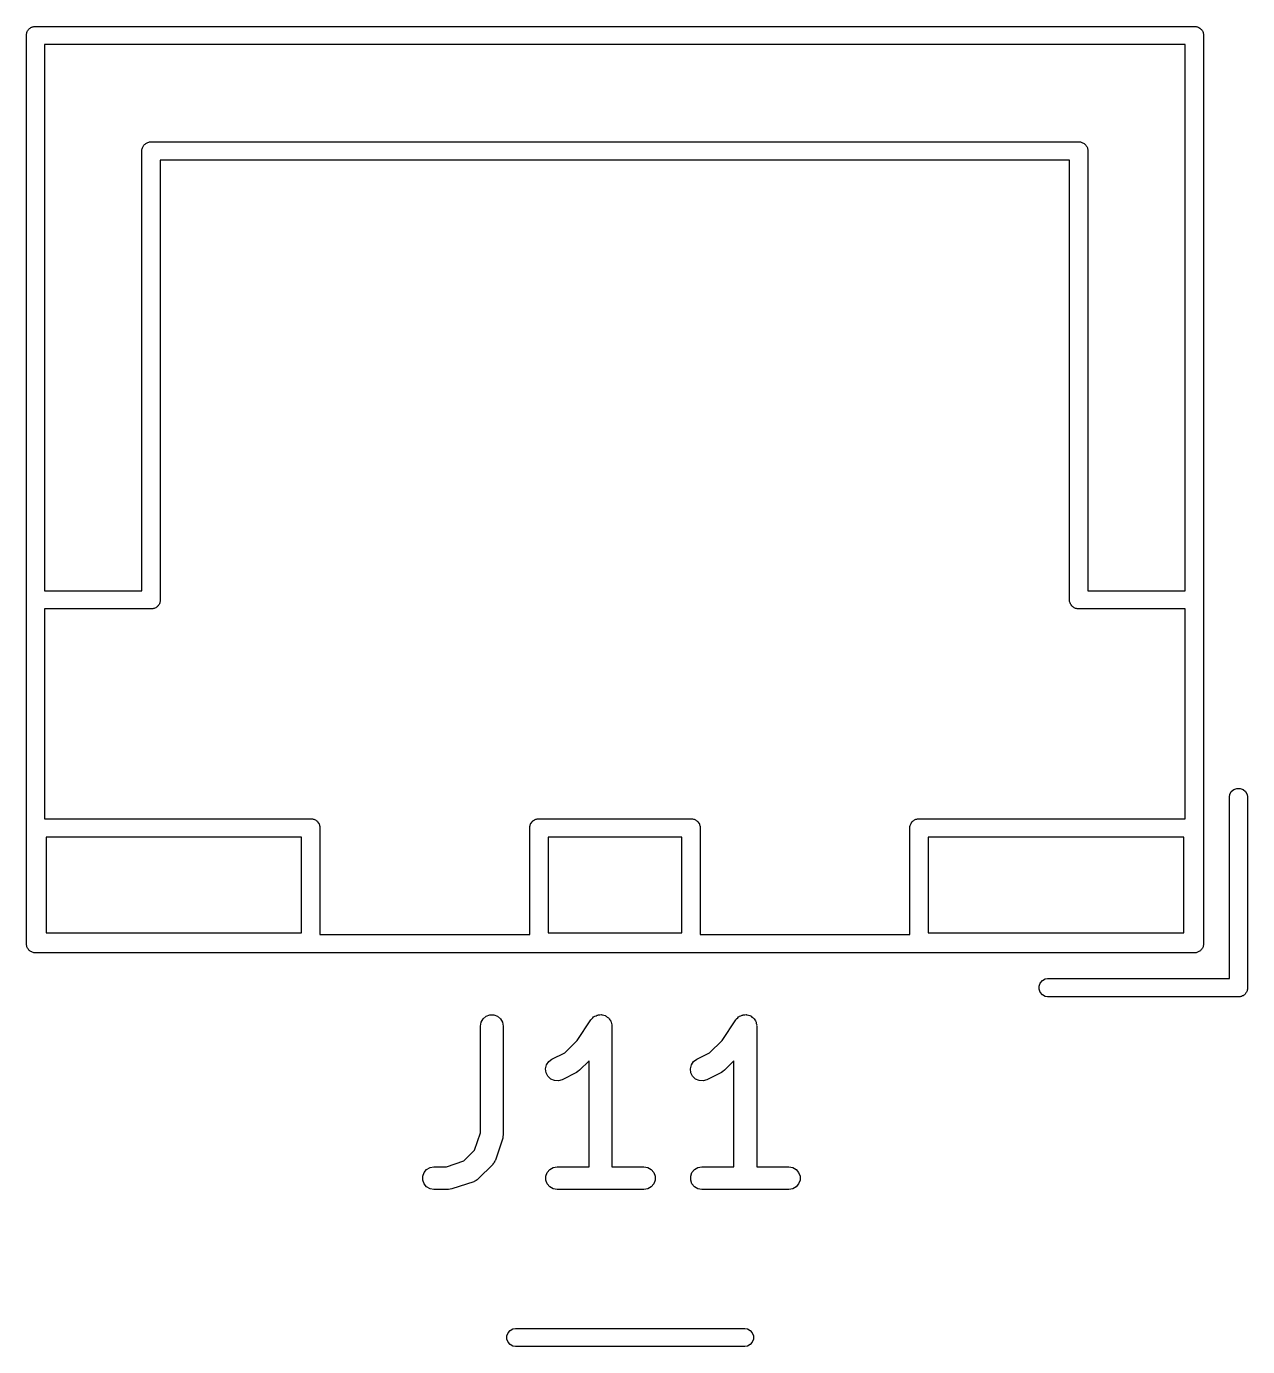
# Model space of a CAD drawing. Extents: x 100.8 to 195, y -113.5 to -35.1.
# Drawn here: x 167.18 to 175.21, y -89.71 to -81.03 of the extents above; entities that cross this region are included whole.
import ezdxf

# ---------------------------------------------------------------- set-up
doc = ezdxf.new("R2010")
doc.units = 0
doc.header["$MEASUREMENT"] = 0
doc.layers.add('BLACK', color=7, linetype='CONTINUOUS')

msp = doc.modelspace()

# ---------------------------------------------------------------- linework, layer by layer
at = {"layer": 'BLACK', "linetype": 'CONTINUOUS'}
for p, q in [((167.182, -81.0744), (167.183, -81.0692)), ((167.183, -81.0692), (167.185, -81.0645)), ((167.185, -81.0645), (167.187, -81.0595)), ((167.187, -81.0595), (167.191, -81.0555)), ((167.191, -81.0555), (167.193, -81.0508)), ((167.193, -81.0508), (167.197, -81.0474)), ((167.197, -81.0474), (167.201, -81.0433)), ((167.201, -81.0433), (167.205, -81.0407)), ((167.205, -81.0407), (167.21, -81.0372)), ((167.21, -81.0372), (167.215, -81.0354)), ((167.215, -81.0354), (167.219, -81.0327)), ((167.219, -81.0327), (167.224, -81.0318)), ((167.224, -81.0318), (167.229, -81.03)), ((167.229, -81.03), (167.235, -81.03)), ((167.235, -81.03), (167.235, -81.03)), ((167.235, -81.03), (174.865, -81.03)), ((174.865, -81.03), (174.871, -81.03)), ((174.865, -81.03), (174.865, -81.03)), ((174.871, -81.03), (174.876, -81.0318)), ((174.876, -81.0318), (174.881, -81.0327)), ((174.881, -81.0327), (174.885, -81.0354)), ((174.885, -81.0354), (174.89, -81.0372)), ((174.89, -81.0372), (174.895, -81.0407)), ((174.895, -81.0407), (174.899, -81.0433)), ((174.899, -81.0433), (174.903, -81.0474)), ((174.903, -81.0474), (174.907, -81.0508)), ((174.907, -81.0508), (174.909, -81.0555)), ((174.909, -81.0555), (174.913, -81.0595)), ((174.913, -81.0595), (174.915, -81.0645)), ((174.915, -81.0645), (174.917, -81.0692)), ((174.917, -81.0692), (174.918, -81.0744)), ((167.18, -81.0794), (167.182, -81.0744)), ((167.18, -81.0847), (167.18, -81.0794)), ((167.18, -81.0848), (167.18, -81.0847)), ((167.18, -87.0494), (167.18, -81.0848)), ((174.8, -81.15), (167.3, -81.15)), ((167.3, -81.15), (167.3, -84.74)), ((174.8, -84.74), (174.8, -81.15)), ((174.918, -81.0744), (174.92, -81.0794)), ((174.92, -81.0794), (174.92, -81.0847)), ((174.92, -81.0847), (174.92, -81.0848)), ((174.92, -81.0848), (174.92, -87.0652)), ((167.94, -81.8394), (167.942, -81.8344)), ((167.94, -81.8448), (167.94, -81.8394)), ((167.94, -84.74), (167.94, -81.8448)), ((167.942, -81.8344), (167.943, -81.8292)), ((167.943, -81.8292), (167.945, -81.8246)), ((167.945, -81.8246), (167.947, -81.8195)), ((167.947, -81.8195), (167.951, -81.8154)), ((167.951, -81.8154), (167.953, -81.8108)), ((167.953, -81.8108), (167.957, -81.8074)), ((167.957, -81.8074), (167.961, -81.8033)), ((167.961, -81.8033), (167.965, -81.8007)), ((167.965, -81.8007), (167.97, -81.7972)), ((167.97, -81.7972), (167.975, -81.7954)), ((167.975, -81.7954), (167.979, -81.7927)), ((167.979, -81.7927), (167.984, -81.7918)), ((167.984, -81.7918), (167.989, -81.79)), ((167.989, -81.79), (167.995, -81.79)), ((167.995, -81.79), (167.995, -81.79)), ((167.995, -81.79), (174.105, -81.79)), ((174.105, -81.79), (174.111, -81.79)), ((174.105, -81.79), (174.105, -81.79)), ((174.111, -81.79), (174.116, -81.7918)), ((174.116, -81.7918), (174.121, -81.7927)), ((174.121, -81.7927), (174.125, -81.7954)), ((174.125, -81.7954), (174.13, -81.7972)), ((174.13, -81.7972), (174.135, -81.8007)), ((174.135, -81.8007), (174.139, -81.8033)), ((174.139, -81.8033), (174.143, -81.8074)), ((174.143, -81.8074), (174.147, -81.8108)), ((174.147, -81.8108), (174.149, -81.8155)), ((174.149, -81.8155), (174.153, -81.8195)), ((174.153, -81.8195), (174.155, -81.8245)), ((174.155, -81.8245), (174.157, -81.8292)), ((174.157, -81.8292), (174.158, -81.8344)), ((174.158, -81.8344), (174.16, -81.8394)), ((174.16, -81.8394), (174.16, -81.8447)), ((174.16, -81.8447), (174.16, -81.8448)), ((174.16, -81.8448), (174.16, -84.74)), ((174.04, -81.91), (168.06, -81.91)), ((168.06, -81.91), (168.06, -84.8052)), ((174.04, -84.8052), (174.04, -81.91)), ((167.3, -84.74), (167.94, -84.74)), ((174.16, -84.74), (174.8, -84.74)), ((168.005, -84.86), (167.3, -84.86)), ((167.3, -84.86), (167.3, -86.24)), ((168.011, -84.86), (168.005, -84.86)), ((168.005, -84.86), (168.005, -84.86)), ((168.016, -84.8582), (168.011, -84.86)), ((168.021, -84.8573), (168.016, -84.8582)), ((168.025, -84.8546), (168.021, -84.8573)), ((168.03, -84.8528), (168.025, -84.8546)), ((168.035, -84.8493), (168.03, -84.8528)), ((168.039, -84.8467), (168.035, -84.8493)), ((168.043, -84.8426), (168.039, -84.8467)), ((168.047, -84.8392), (168.043, -84.8426)), ((168.049, -84.8345), (168.047, -84.8392)), ((168.053, -84.8305), (168.049, -84.8345)), ((168.055, -84.8255), (168.053, -84.8305)), ((168.057, -84.8208), (168.055, -84.8255)), ((168.058, -84.8156), (168.057, -84.8208)), ((168.06, -84.8106), (168.058, -84.8156)), ((168.06, -84.8052), (168.06, -84.8053)), ((168.06, -84.8053), (168.06, -84.8106)), ((174.04, -84.8053), (174.04, -84.8052)), ((174.04, -84.8106), (174.04, -84.8053)), ((174.042, -84.8156), (174.04, -84.8106)), ((174.043, -84.8208), (174.042, -84.8156)), ((174.045, -84.8255), (174.043, -84.8208)), ((174.047, -84.8305), (174.045, -84.8255)), ((174.051, -84.8345), (174.047, -84.8305)), ((174.053, -84.8392), (174.051, -84.8345)), ((174.057, -84.8426), (174.053, -84.8392)), ((174.061, -84.8467), (174.057, -84.8426)), ((174.065, -84.8493), (174.061, -84.8467)), ((174.07, -84.8528), (174.065, -84.8493)), ((174.075, -84.8546), (174.07, -84.8528)), ((174.079, -84.8573), (174.075, -84.8546)), ((174.084, -84.8582), (174.079, -84.8573)), ((174.089, -84.86), (174.084, -84.8582)), ((174.095, -84.86), (174.089, -84.86)), ((174.8, -84.86), (174.095, -84.86)), ((174.095, -84.86), (174.095, -84.86)), ((174.8, -86.24), (174.8, -84.86)), ((175.09, -86.0948), (175.093, -86.0792)), ((175.09, -87.29), (175.09, -86.0948)), ((175.093, -86.0792), (175.103, -86.0608)), ((175.103, -86.0608), (175.12, -86.0472)), ((175.12, -86.0472), (175.139, -86.04)), ((175.139, -86.04), (175.161, -86.04)), ((175.161, -86.04), (175.18, -86.0472)), ((175.18, -86.0472), (175.197, -86.0608)), ((175.197, -86.0608), (175.207, -86.0792)), ((175.207, -86.0792), (175.21, -86.0948)), ((175.21, -86.0948), (175.21, -87.3552)), ((167.3, -86.24), (169.055, -86.24)), ((169.055, -86.24), (169.055, -86.24)), ((169.055, -86.24), (169.061, -86.24)), ((169.061, -86.24), (169.066, -86.2418)), ((169.066, -86.2418), (169.071, -86.2427)), ((169.071, -86.2427), (169.075, -86.2454)), ((169.075, -86.2454), (169.08, -86.2472)), ((169.08, -86.2472), (169.085, -86.2507)), ((169.085, -86.2507), (169.089, -86.2533)), ((169.089, -86.2533), (169.093, -86.2574)), ((169.093, -86.2574), (169.097, -86.2608)), ((169.097, -86.2608), (169.099, -86.2655)), ((169.099, -86.2655), (169.103, -86.2695)), ((169.103, -86.2695), (169.105, -86.2745)), ((169.105, -86.2745), (169.107, -86.2792)), ((170.493, -86.2792), (170.495, -86.2745)), ((170.495, -86.2745), (170.497, -86.2695)), ((170.497, -86.2695), (170.501, -86.2655)), ((170.501, -86.2655), (170.503, -86.2608)), ((170.503, -86.2608), (170.507, -86.2574)), ((170.507, -86.2574), (170.511, -86.2533)), ((170.511, -86.2533), (170.515, -86.2507)), ((170.515, -86.2507), (170.52, -86.2472)), ((170.52, -86.2472), (170.525, -86.2454)), ((170.525, -86.2454), (170.529, -86.2427)), ((170.529, -86.2427), (170.534, -86.2418)), ((170.534, -86.2418), (170.539, -86.24)), ((170.539, -86.24), (170.545, -86.24)), ((170.545, -86.24), (170.545, -86.24)), ((170.545, -86.24), (171.555, -86.24)), ((171.555, -86.24), (171.555, -86.24)), ((171.555, -86.24), (171.561, -86.24)), ((171.561, -86.24), (171.566, -86.2418)), ((171.566, -86.2418), (171.571, -86.2427)), ((171.571, -86.2427), (171.575, -86.2454)), ((171.575, -86.2454), (171.58, -86.2472)), ((171.58, -86.2472), (171.585, -86.2507)), ((171.585, -86.2507), (171.589, -86.2533)), ((171.589, -86.2533), (171.593, -86.2574)), ((171.593, -86.2574), (171.597, -86.2608)), ((171.597, -86.2608), (171.599, -86.2655)), ((171.599, -86.2655), (171.603, -86.2695)), ((171.603, -86.2695), (171.605, -86.2745)), ((171.605, -86.2745), (171.607, -86.2792)), ((172.993, -86.2792), (172.995, -86.2745)), ((172.995, -86.2745), (172.997, -86.2695)), ((172.997, -86.2695), (173.001, -86.2655)), ((173.001, -86.2655), (173.003, -86.2608)), ((173.003, -86.2608), (173.007, -86.2574)), ((173.007, -86.2574), (173.011, -86.2533)), ((173.011, -86.2533), (173.015, -86.2507)), ((173.015, -86.2507), (173.02, -86.2472)), ((173.02, -86.2472), (173.025, -86.2454)), ((173.025, -86.2454), (173.029, -86.2427)), ((173.029, -86.2427), (173.034, -86.2418)), ((173.034, -86.2418), (173.039, -86.24)), ((173.039, -86.24), (173.045, -86.24)), ((173.045, -86.24), (173.045, -86.24)), ((173.045, -86.24), (174.8, -86.24)), ((167.31, -86.36), (167.31, -86.99)), ((168.99, -86.36), (167.31, -86.36)), ((168.99, -86.99), (168.99, -86.36)), ((169.107, -86.2792), (169.108, -86.2844)), ((169.108, -86.2844), (169.11, -86.2894)), ((169.11, -86.2894), (169.11, -86.2947)), ((169.11, -86.2947), (169.11, -86.2948)), ((169.11, -86.2948), (169.11, -87)), ((170.49, -86.2894), (170.492, -86.2844)), ((170.49, -86.2947), (170.49, -86.2894)), ((170.49, -86.2948), (170.49, -86.2947)), ((170.49, -87), (170.49, -86.2948)), ((170.492, -86.2844), (170.493, -86.2792)), ((170.61, -86.36), (170.61, -86.99)), ((171.49, -86.36), (170.61, -86.36)), ((171.49, -86.99), (171.49, -86.36)), ((171.607, -86.2792), (171.608, -86.2844)), ((171.608, -86.2844), (171.61, -86.2894)), ((171.61, -86.2894), (171.61, -86.2947)), ((171.61, -86.2947), (171.61, -86.2948)), ((171.61, -86.2948), (171.61, -87)), ((172.99, -86.2894), (172.992, -86.2844)), ((172.99, -86.2947), (172.99, -86.2894)), ((172.99, -86.2948), (172.99, -86.2947)), ((172.99, -87), (172.99, -86.2948)), ((172.992, -86.2844), (172.993, -86.2792)), ((173.11, -86.36), (173.11, -86.99)), ((174.79, -86.36), (173.11, -86.36)), ((174.79, -86.99), (174.79, -86.36)), ((167.18, -87.0706), (167.18, -87.0494)), ((167.31, -86.99), (168.99, -86.99)), ((169.11, -87), (170.49, -87)), ((170.61, -86.99), (171.49, -86.99)), ((171.61, -87), (172.99, -87)), ((173.11, -86.99), (174.79, -86.99)), ((167.182, -87.0756), (167.18, -87.0706)), ((167.183, -87.0808), (167.182, -87.0756)), ((167.185, -87.0854), (167.183, -87.0808)), ((167.187, -87.0905), (167.185, -87.0854)), ((167.191, -87.0945), (167.187, -87.0905)), ((167.193, -87.0992), (167.191, -87.0945)), ((167.197, -87.1026), (167.193, -87.0992)), ((167.201, -87.1067), (167.197, -87.1026)), ((167.205, -87.1093), (167.201, -87.1067)), ((167.21, -87.1128), (167.205, -87.1093)), ((167.215, -87.1146), (167.21, -87.1128)), ((167.219, -87.1173), (167.215, -87.1146)), ((167.224, -87.1182), (167.219, -87.1173)), ((167.229, -87.12), (167.224, -87.1182)), ((167.235, -87.12), (167.229, -87.12)), ((174.865, -87.12), (167.235, -87.12)), ((167.235, -87.12), (167.235, -87.12)), ((174.871, -87.12), (174.865, -87.12)), ((174.865, -87.12), (174.865, -87.12)), ((174.876, -87.1182), (174.871, -87.12)), ((174.881, -87.1173), (174.876, -87.1182)), ((174.885, -87.1146), (174.881, -87.1173)), ((174.89, -87.1128), (174.885, -87.1146)), ((174.895, -87.1093), (174.89, -87.1128)), ((174.899, -87.1067), (174.895, -87.1093)), ((174.903, -87.1026), (174.899, -87.1067)), ((174.907, -87.0992), (174.903, -87.1026)), ((174.909, -87.0945), (174.907, -87.0992)), ((174.913, -87.0905), (174.909, -87.0945)), ((174.915, -87.0855), (174.913, -87.0905)), ((174.917, -87.0808), (174.915, -87.0855)), ((174.918, -87.0756), (174.917, -87.0808)), ((174.92, -87.0706), (174.918, -87.0756)), ((174.92, -87.0652), (174.92, -87.0653)), ((174.92, -87.0653), (174.92, -87.0706)), ((173.84, -87.3394), (173.847, -87.3195)), ((173.847, -87.3195), (173.861, -87.3033)), ((173.861, -87.3033), (173.879, -87.2927)), ((173.879, -87.2927), (173.895, -87.29)), ((173.895, -87.29), (175.09, -87.29)), ((173.84, -87.3606), (173.84, -87.3394)), ((173.847, -87.3805), (173.84, -87.3606)), ((173.861, -87.3967), (173.847, -87.3805)), ((173.879, -87.4073), (173.861, -87.3967)), ((173.895, -87.41), (173.879, -87.4073)), ((175.171, -87.4073), (175.166, -87.4082)), ((175.175, -87.4046), (175.171, -87.4073)), ((175.18, -87.4028), (175.175, -87.4046)), ((175.185, -87.3993), (175.18, -87.4028)), ((175.189, -87.3967), (175.185, -87.3993)), ((175.193, -87.3926), (175.189, -87.3967)), ((175.197, -87.3892), (175.193, -87.3926)), ((175.199, -87.3845), (175.197, -87.3892)), ((175.203, -87.3805), (175.199, -87.3845)), ((175.205, -87.3755), (175.203, -87.3805)), ((175.207, -87.3708), (175.205, -87.3755)), ((175.208, -87.3656), (175.207, -87.3708)), ((175.21, -87.3606), (175.208, -87.3656)), ((175.21, -87.3552), (175.21, -87.3553)), ((175.21, -87.3553), (175.21, -87.3606)), ((175.155, -87.41), (173.895, -87.41)), ((175.161, -87.41), (175.155, -87.41)), ((175.155, -87.41), (175.155, -87.41)), ((175.166, -87.4082), (175.161, -87.41)), ((170.165, -87.6024), (170.17, -87.5767)), ((170.17, -87.5767), (170.183, -87.5542)), ((170.183, -87.5542), (170.203, -87.5374)), ((170.203, -87.5374), (170.227, -87.5285)), ((170.227, -87.5285), (170.254, -87.5285)), ((170.254, -87.5285), (170.278, -87.5374)), ((170.278, -87.5374), (170.298, -87.5542)), ((170.298, -87.5542), (170.311, -87.5767)), ((170.311, -87.5767), (170.315, -87.6024)), ((170.801, -87.6975), (170.892, -87.5608)), ((170.892, -87.5608), (170.895, -87.5578)), ((170.895, -87.5578), (170.897, -87.5542)), ((170.897, -87.5542), (170.904, -87.5484)), ((170.904, -87.5484), (170.91, -87.5419)), ((170.91, -87.5419), (170.914, -87.5401)), ((170.914, -87.5401), (170.917, -87.5374)), ((170.917, -87.5374), (170.926, -87.5344)), ((170.926, -87.5344), (170.934, -87.5304)), ((170.934, -87.5304), (170.938, -87.5299)), ((170.938, -87.5299), (170.942, -87.5285)), ((170.942, -87.5285), (170.951, -87.5285)), ((170.951, -87.5285), (170.96, -87.5275)), ((170.96, -87.5275), (170.964, -87.5285)), ((170.964, -87.5285), (170.968, -87.5285)), ((170.968, -87.5285), (170.976, -87.5316)), ((170.976, -87.5316), (170.985, -87.5337)), ((170.985, -87.5337), (170.988, -87.536)), ((170.988, -87.536), (170.992, -87.5374)), ((170.992, -87.5374), (170.999, -87.5432)), ((170.999, -87.5432), (171.007, -87.5481)), ((171.007, -87.5481), (171.009, -87.5515)), ((171.009, -87.5515), (171.012, -87.5542)), ((171.012, -87.5542), (171.017, -87.5619)), ((171.017, -87.5619), (171.022, -87.5691)), ((171.022, -87.5691), (171.023, -87.5731)), ((171.023, -87.5731), (171.025, -87.5767)), ((171.025, -87.5767), (171.027, -87.5855)), ((171.754, -87.6975), (171.845, -87.5608)), ((171.845, -87.5608), (171.848, -87.5578)), ((171.848, -87.5578), (171.85, -87.5542)), ((171.85, -87.5542), (171.857, -87.5484)), ((171.857, -87.5484), (171.863, -87.5419)), ((171.863, -87.5419), (171.866, -87.5401)), ((171.866, -87.5401), (171.87, -87.5374)), ((171.87, -87.5374), (171.878, -87.5344)), ((171.878, -87.5344), (171.886, -87.5304)), ((171.886, -87.5304), (171.89, -87.5299)), ((171.89, -87.5299), (171.894, -87.5285)), ((171.894, -87.5285), (171.903, -87.5285)), ((171.903, -87.5285), (171.912, -87.5275)), ((171.912, -87.5275), (171.916, -87.5285)), ((171.916, -87.5285), (171.92, -87.5285)), ((171.92, -87.5285), (171.929, -87.5316)), ((171.929, -87.5316), (171.937, -87.5337)), ((171.937, -87.5337), (171.941, -87.536)), ((171.941, -87.536), (171.945, -87.5374)), ((171.945, -87.5374), (171.951, -87.5432)), ((171.951, -87.5432), (171.959, -87.5481)), ((171.959, -87.5481), (171.961, -87.5515)), ((171.961, -87.5515), (171.965, -87.5542)), ((171.965, -87.5542), (171.969, -87.5619)), ((171.969, -87.5619), (171.974, -87.5691)), ((171.974, -87.5691), (171.976, -87.5731)), ((171.976, -87.5731), (171.978, -87.5767)), ((171.978, -87.5767), (171.979, -87.5855)), ((170.165, -88.3045), (170.165, -87.6024)), ((170.315, -87.6024), (170.315, -88.3167)), ((171.027, -87.5855), (171.029, -87.5941)), ((171.029, -87.5941), (171.029, -87.5983)), ((171.029, -87.5983), (171.03, -87.6024)), ((171.03, -87.6024), (171.03, -88.5274)), ((171.979, -87.5855), (171.982, -87.5941)), ((171.982, -87.5941), (171.981, -87.5983)), ((171.981, -87.5983), (171.982, -87.6024)), ((171.982, -87.6024), (171.982, -88.5274)), ((170.72, -87.7788), (170.801, -87.6975)), ((171.672, -87.7788), (171.754, -87.6975)), ((170.6, -87.8583), (170.615, -87.8365)), ((170.615, -87.8365), (170.636, -87.821)), ((170.636, -87.821), (170.72, -87.7788)), ((170.88, -87.8311), (170.817, -87.8935)), ((170.88, -88.5274), (170.88, -87.8311)), ((171.553, -87.8583), (171.567, -87.8365)), ((171.567, -87.8365), (171.588, -87.821)), ((171.588, -87.821), (171.672, -87.7788)), ((171.832, -87.8311), (171.77, -87.8935)), ((171.832, -88.5274), (171.832, -87.8311)), ((170.594, -87.8836), (170.6, -87.8583)), ((170.597, -87.9095), (170.594, -87.8836)), ((170.609, -87.9328), (170.597, -87.9095)), ((170.798, -87.9076), (170.703, -87.9552)), ((170.807, -87.9004), (170.798, -87.9076)), ((170.817, -87.8935), (170.807, -87.9004)), ((171.547, -87.8836), (171.553, -87.8583)), ((171.55, -87.9095), (171.547, -87.8836)), ((171.561, -87.9328), (171.55, -87.9095)), ((171.75, -87.9076), (171.655, -87.9552)), ((171.76, -87.9004), (171.75, -87.9076)), ((171.77, -87.8935), (171.76, -87.9004)), ((170.628, -87.9507), (170.609, -87.9328)), ((170.652, -87.961), (170.628, -87.9507)), ((170.678, -87.9626), (170.652, -87.961)), ((170.703, -87.9552), (170.678, -87.9626)), ((171.58, -87.9507), (171.561, -87.9328)), ((171.604, -87.961), (171.58, -87.9507)), ((171.63, -87.9626), (171.604, -87.961)), ((171.655, -87.9552), (171.63, -87.9626)), ((170.127, -88.419), (170.165, -88.3045)), ((170.312, -88.3404), (170.264, -88.4832)), ((170.313, -88.3285), (170.312, -88.3404)), ((170.315, -88.3167), (170.313, -88.3285)), ((170.057, -88.4892), (170.127, -88.419)), ((169.811, -88.5449), (169.834, -88.5319)), ((169.834, -88.5319), (169.86, -88.5274)), ((169.86, -88.5274), (169.943, -88.5274)), ((169.943, -88.5274), (170.057, -88.4892)), ((170.246, -88.5126), (170.151, -88.6078)), ((170.248, -88.509), (170.246, -88.5126)), ((170.252, -88.5061), (170.248, -88.509)), ((170.256, -88.4984), (170.252, -88.5061)), ((170.261, -88.4912), (170.256, -88.4984)), ((170.262, -88.487), (170.261, -88.4912)), ((170.264, -88.4832), (170.262, -88.487)), ((170.621, -88.5449), (170.643, -88.5319)), ((170.643, -88.5319), (170.669, -88.5274)), ((170.669, -88.5274), (170.88, -88.5274)), ((171.03, -88.5274), (171.24, -88.5274)), ((171.24, -88.5274), (171.266, -88.5319)), ((171.266, -88.5319), (171.289, -88.5449)), ((171.573, -88.5449), (171.596, -88.5319)), ((171.596, -88.5319), (171.621, -88.5274)), ((171.621, -88.5274), (171.832, -88.5274)), ((171.982, -88.5274), (172.193, -88.5274)), ((172.193, -88.5274), (172.219, -88.5319)), ((172.219, -88.5319), (172.241, -88.5449)), ((169.786, -88.5894), (169.795, -88.5649)), ((169.786, -88.6154), (169.786, -88.5894)), ((169.795, -88.6399), (169.786, -88.6154)), ((169.795, -88.5649), (169.811, -88.5449)), ((170.129, -88.6227), (170.125, -88.6239)), ((170.137, -88.6177), (170.129, -88.6227)), ((170.144, -88.6135), (170.137, -88.6177)), ((170.147, -88.6103), (170.144, -88.6135)), ((170.151, -88.6078), (170.147, -88.6103)), ((170.595, -88.5894), (170.604, -88.5649)), ((170.595, -88.6154), (170.595, -88.5894)), ((170.604, -88.6399), (170.595, -88.6154)), ((170.604, -88.5649), (170.621, -88.5449)), ((171.289, -88.5449), (171.305, -88.5649)), ((171.305, -88.5649), (171.314, -88.5894)), ((171.314, -88.6154), (171.305, -88.6399)), ((171.314, -88.5894), (171.314, -88.6154)), ((171.548, -88.5894), (171.556, -88.5649)), ((171.548, -88.6154), (171.548, -88.5894)), ((171.556, -88.6399), (171.548, -88.6154)), ((171.556, -88.5649), (171.573, -88.5449)), ((172.241, -88.5449), (172.258, -88.5649)), ((172.258, -88.5649), (172.267, -88.5894)), ((172.267, -88.6154), (172.258, -88.6399)), ((172.267, -88.5894), (172.267, -88.6154)), ((169.811, -88.6598), (169.795, -88.6399)), ((169.834, -88.6729), (169.811, -88.6598)), ((169.86, -88.6774), (169.834, -88.6729)), ((169.955, -88.6774), (169.86, -88.6774)), ((169.967, -88.6753), (169.955, -88.6774)), ((169.978, -88.6735), (169.967, -88.6753)), ((170.121, -88.6259), (169.978, -88.6735)), ((170.125, -88.6239), (170.121, -88.6259)), ((170.621, -88.6598), (170.604, -88.6399)), ((170.643, -88.6729), (170.621, -88.6598)), ((170.669, -88.6774), (170.643, -88.6729)), ((171.24, -88.6774), (170.669, -88.6774)), ((171.266, -88.6729), (171.24, -88.6774)), ((171.289, -88.6598), (171.266, -88.6729)), ((171.305, -88.6399), (171.289, -88.6598)), ((171.573, -88.6598), (171.556, -88.6399)), ((171.596, -88.6729), (171.573, -88.6598)), ((171.621, -88.6774), (171.596, -88.6729)), ((172.193, -88.6774), (171.621, -88.6774)), ((172.219, -88.6729), (172.193, -88.6774)), ((172.241, -88.6598), (172.219, -88.6729)), ((172.258, -88.6399), (172.241, -88.6598)), ((170.34, -89.6394), (170.347, -89.6195)), ((170.34, -89.6606), (170.34, -89.6394)), ((170.347, -89.6805), (170.34, -89.6606)), ((170.347, -89.6195), (170.361, -89.6033)), ((170.361, -89.6033), (170.379, -89.5927)), ((170.379, -89.5927), (170.395, -89.59)), ((170.395, -89.59), (171.905, -89.59)), ((171.905, -89.59), (171.921, -89.5927)), ((171.921, -89.5927), (171.939, -89.6033)), ((171.939, -89.6033), (171.953, -89.6195)), ((171.953, -89.6195), (171.96, -89.6394)), ((171.96, -89.6606), (171.953, -89.6805)), ((171.96, -89.6394), (171.96, -89.6606)), ((170.361, -89.6967), (170.347, -89.6805)), ((170.379, -89.7073), (170.361, -89.6967)), ((170.395, -89.71), (170.379, -89.7073)), ((171.905, -89.71), (170.395, -89.71)), ((171.921, -89.7073), (171.905, -89.71)), ((171.939, -89.6967), (171.921, -89.7073)), ((171.953, -89.6805), (171.939, -89.6967))]:
    msp.add_line(p, q, dxfattribs=at)

doc.saveas('drawing.dxf')
